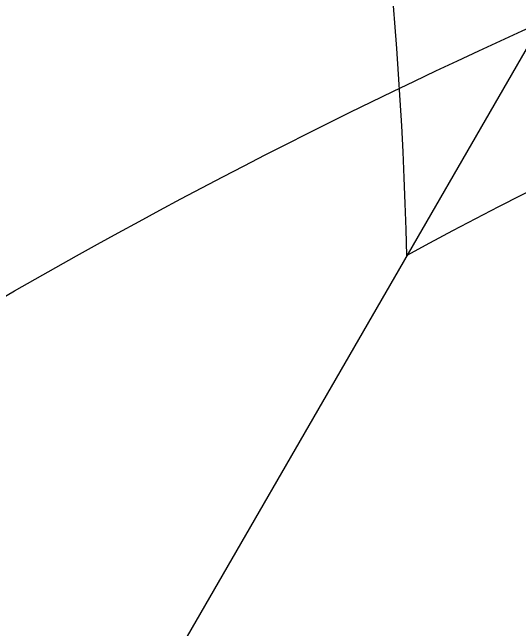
# Model space of a CAD drawing. Header units: millimetres. Extents: x 118878 to 201916, y 10986 to 20993.
# Drawn here: x 180963.754 to 180967.26, y 17078.515 to 17082.782 of the extents above; entities that cross this region are included whole.
import ezdxf

# ---------------------------------------------------------------- set-up
doc = ezdxf.new("R2010")
doc.units = ezdxf.units.MM
doc.header["$LTSCALE"] = 100
doc.layers.add('TREE', color=83, linetype='Continuous')

# ---------------------------------------------------------------- blocks, each defined once
blk = doc.blocks.new('TREE-CICAS')
at = {"layer": 'TREE'}
blk.add_line((0, -3.175), (0, 0), dxfattribs=at)
for centre, radius, start, end in [((0.90583, 1.68693), 1.64946, 116.62064, 145.92372), ((0.23164, 2.0879), 0.73282, 90.37567, 153.71003), ((0.96592, 1.3461), 1.64946, 116.62064, 145.92372), ((0.66668, 1.50566), 1.01497, 94.60629, 164.75109), ((-1.45273, -0.73373), 1.70147, 284.96343, 328.62881), ((1.45273, -0.73373), 1.70147, 211.37119, 255.03657)]:
    blk.add_arc(centre, radius, start, end, dxfattribs=at)

msp = doc.modelspace()

# ---------------------------------------------------------------- block references
for p, xscale, yscale, zscale, rotation in [((181024.1882, 17056.2787), -25.00000000000001, 25, 25, 70), ((180952.3099, 17056.5569), 17.5, 17.5, 17.5, 150.0000000000001)]:
    msp.add_blockref('TREE-CICAS', p, dxfattribs=dict(xscale=xscale, yscale=yscale, zscale=zscale, rotation=rotation))

doc.saveas('drawing.dxf')
